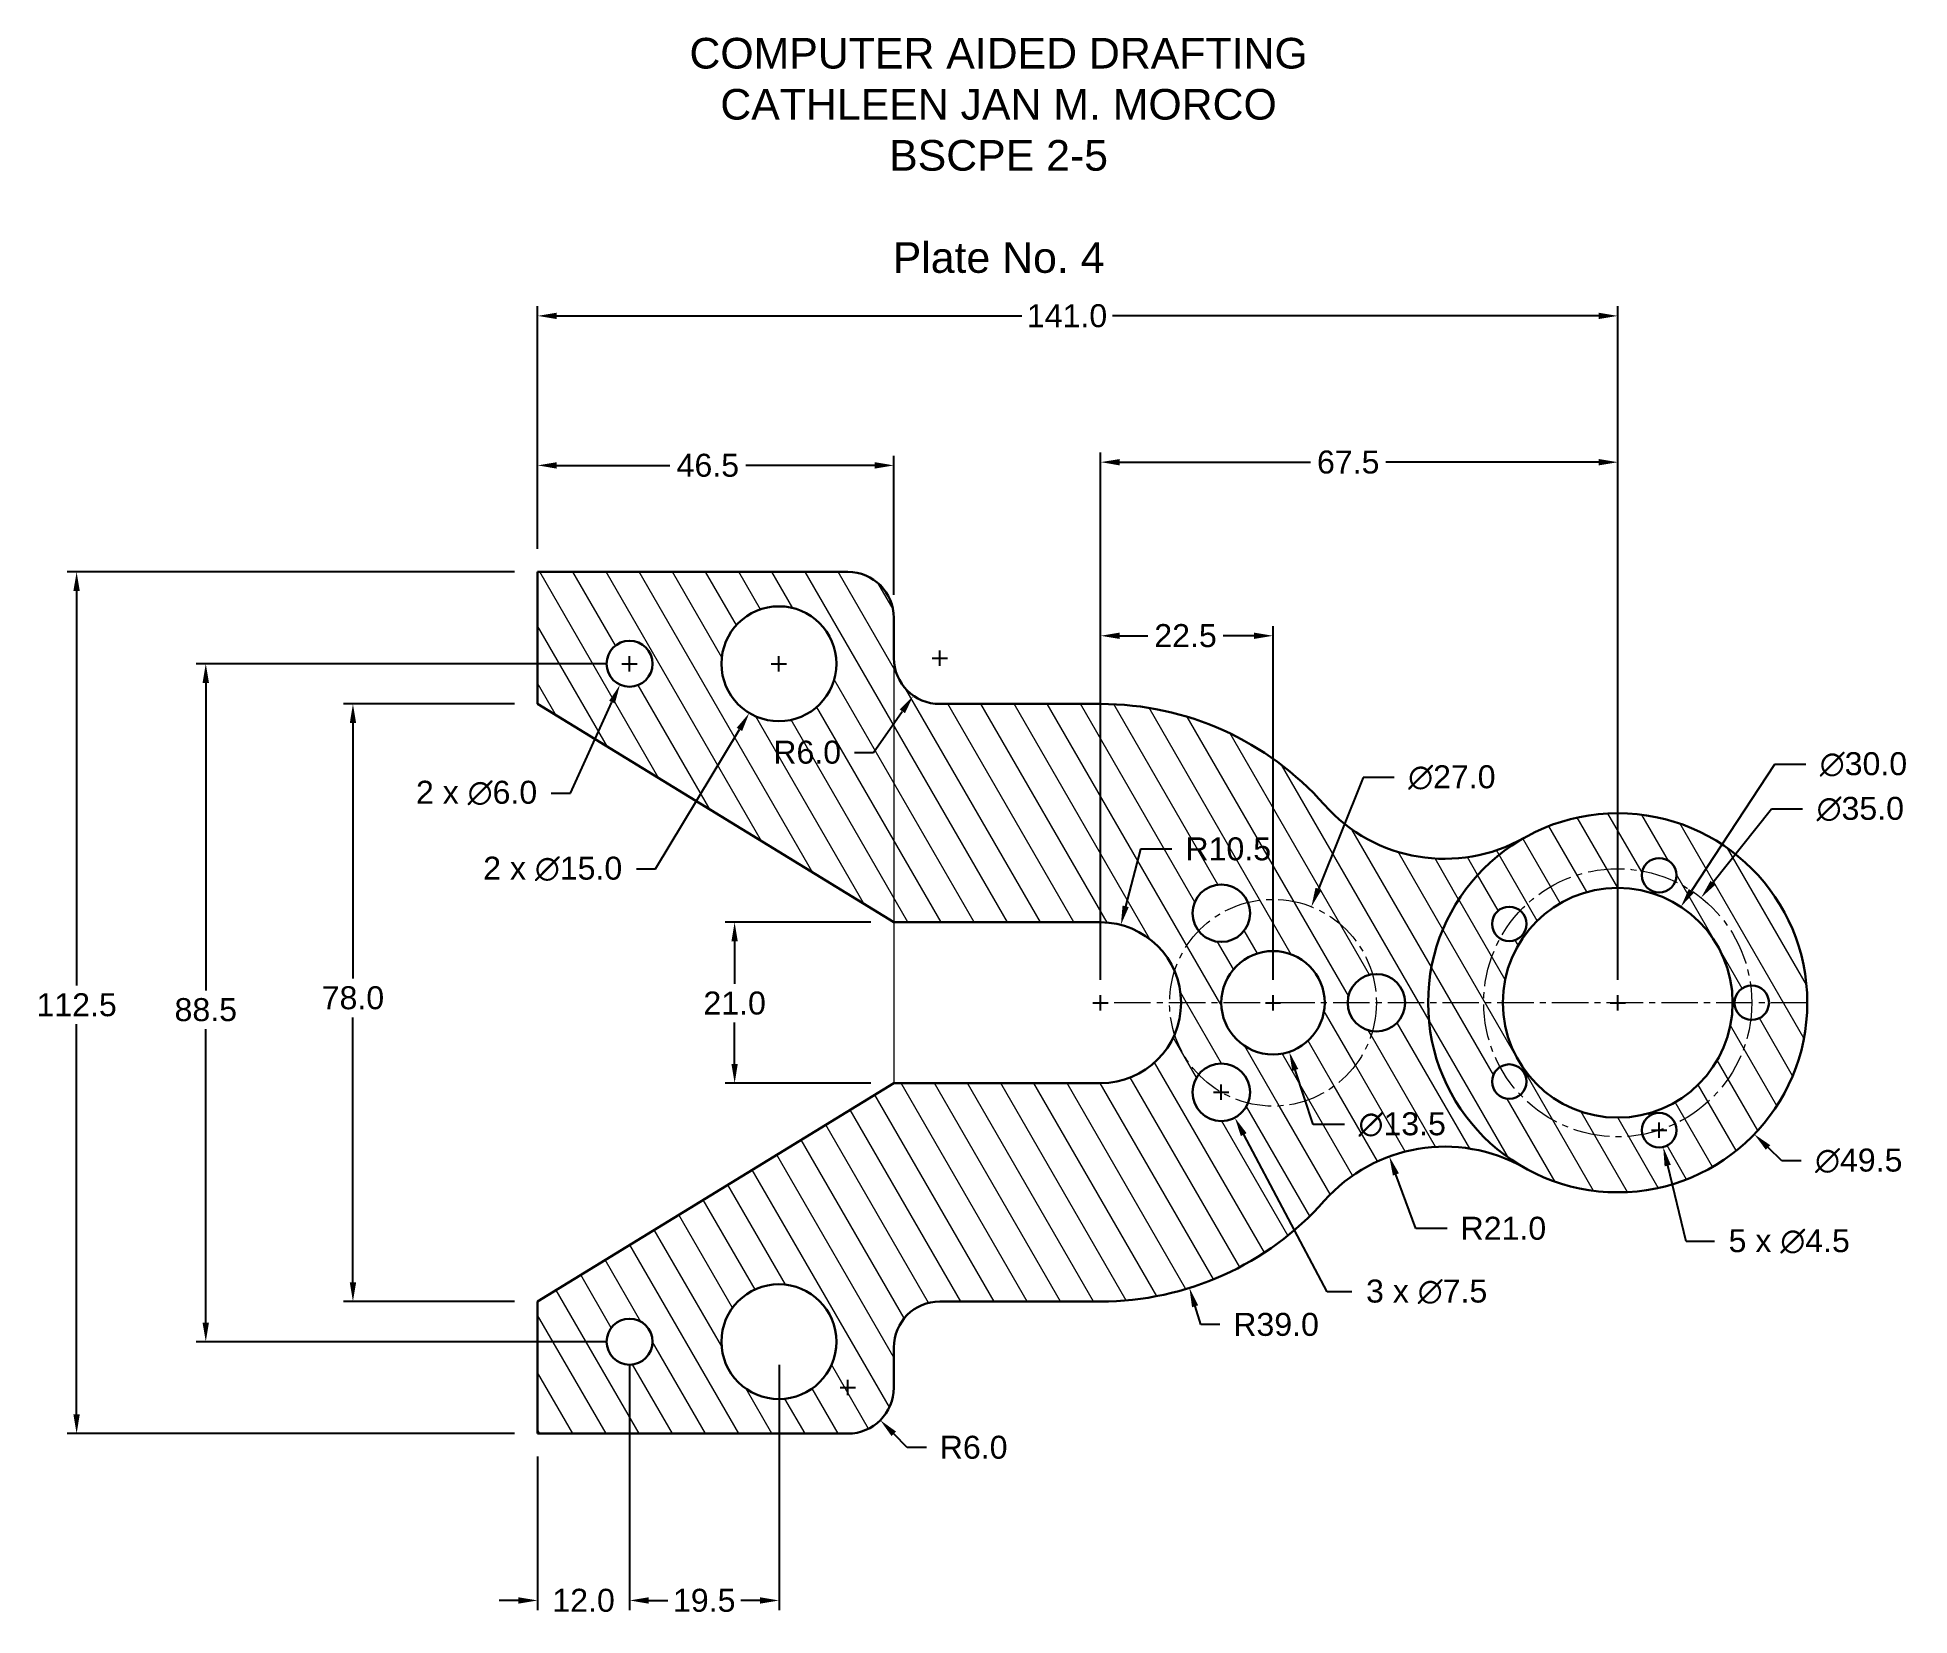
# Model space of a CAD drawing. Header units: inches. Extents: x -206 to 38, y -80 to 126.
import ezdxf

# ---------------------------------------------------------------- set-up
doc = ezdxf.new("R2010")
doc.units = ezdxf.units.IN
doc.header["$LTSCALE"] = 0.25
doc.header["$MEASUREMENT"] = 0
doc.linetypes.add('CENTER2', pattern=[28.575, 19.05, -3.175, 3.175, -3.175])
for name, color, linetype, lineweight in [('centerline', 4, 'CENTER2', 13), ('Construction', 5, 'Continuous', 9), ('dimension', 3, 'Continuous', 13), ('HATCH', 7, 'Continuous', 13), ('object', 7, 'Continuous', 30)]:
    doc.layers.add(name, color=color, linetype=linetype, lineweight=lineweight)
doc.styles.get("Standard").update_dxf_attribs({"font": 'arial.ttf'})
doc.dimstyles.new('Copy of ISO-25', dxfattribs={"dimtxt": 3, "dimasz": 2.5, "dimexe": 1.25, "dimexo": 3, "dimgap": 2, "dimtad": 0, "dimtih": 1, "dimtoh": 1, "dimdec": 1, "dimzin": 1, "dimdsep": 46, "dimtxsty": 'Standard', "dimcen": 1, "dimadec": 1, "dimazin": 0, "dimtfac": 1, "dimtdec": 1, "dimtofl": 0, "dimtmove": 0, "dimatfit": 3, "dimfxl": 1, "dimarcsym": 0})
doc.dimstyles.new('Copy(2) of ISO-25', dxfattribs={"dimtxt": 3, "dimasz": 2.5, "dimexe": 1.25, "dimexo": 3, "dimgap": 1, "dimtad": 0, "dimtih": 1, "dimtoh": 1, "dimdec": 1, "dimzin": 1, "dimdsep": 46, "dimtxsty": 'Standard', "dimcen": 0, "dimadec": 0, "dimazin": 0, "dimtfac": 1, "dimtdec": 1, "dimtix": 1, "dimtofl": 0, "dimtmove": 0, "dimatfit": 2, "dimfxl": 1, "dimarcsym": 0})

# ---------------------------------------------------------------- blocks, each defined once
blk = doc.blocks.new('*D7')
at = {"layer": 'Defpoints', "color": 0, "transparency": 16777216}
for p in [(-45, 47.91), (-67.5, 0), (-45, 0)]:
    blk.add_point(p, dxfattribs=at)
at = {"layer": 'dimension', "color": 0, "lineweight": -2, "transparency": 16777216}
for p, q in [((-67.5, 3), (-67.5, 49.16)), ((-45, 3), (-45, 49.16)), ((-65, 47.91), (-61.35, 47.91)), ((-47.5, 47.91), (-51.49, 47.91))]:
    blk.add_line(p, q, dxfattribs=at)
at = {"layer": 'dimension', "color": 0, "transparency": 16777216}
for points in [[(-65, 48.32), (-65, 47.49), (-67.5, 47.91)], [(-47.5, 48.32), (-47.5, 47.49), (-45, 47.91)]]:
    blk.add_solid(points, dxfattribs=at)
at = {"layer": 'dimension', "color": 0, "transparency": 16777216, "insert": (-56.42, 47.91), "char_height": 3, "attachment_point": 5}
blk.add_mtext('22.5', dxfattribs=at)
blk = doc.blocks.new('*U8')
at = {"layer": 'object'}
blk.add_circle((0, 0), 2.25, dxfattribs=at)
blk = doc.blocks.new('*U9')
at = {"layer": 'object', "color": 0, "linetype": 'ByBlock', "lineweight": -2, "transparency": 16777216}
for p, rotation in [((5.41, 16.64), 71.99999999999999), ((-14.16, 10.29), 144), ((-14.16, -10.29), 215.9999999999999), ((5.41, -16.64), 287.9999999999999)]:
    blk.add_blockref('*U8', p, dxfattribs=dict(at, rotation=rotation))
blk.add_blockref('*U8', (17.5, 0), dxfattribs=at)
blk = doc.blocks.new('*U11')
at = {"layer": 'object'}
blk.add_circle((0, 0), 3.75, dxfattribs=at)
blk = doc.blocks.new('*U12')
at = {"layer": 'object', "color": 0, "linetype": 'ByBlock', "lineweight": -2, "transparency": 16777216}
for p, rotation in [((-51.75, 11.69), 120), ((-51.75, -11.69), 239.9999999999999)]:
    blk.add_blockref('*U11', p, dxfattribs=dict(at, rotation=rotation))
blk.add_blockref('*U11', (-31.5, 0), dxfattribs=at)
blk = doc.blocks.new('*D15')
at = {"layer": 'Defpoints', "color": 0, "transparency": 16777216}
for p in [(8.25, 12.53), (-8.25, -12.53)]:
    blk.add_point(p, dxfattribs=at)
at = {"layer": 'dimension', "color": 0, "lineweight": -2, "transparency": 16777216}
for p, q in [((20.47, 31.11), (9.62, 14.62)), ((24.55, 31.11), (20.47, 31.11)), ((-1, 0), (1, 0)), ((0, -1), (0, 1))]:
    blk.add_line(p, q, dxfattribs=at)
at = {"layer": 'dimension', "color": 0, "transparency": 16777216}
blk.add_solid([(9.27, 14.85), (9.97, 14.39), (8.25, 12.53)], dxfattribs=at)
at = {"layer": 'dimension', "color": 0, "transparency": 16777216, "insert": (32.08, 31.11), "char_height": 3, "attachment_point": 5}
blk.add_mtext('∅30.0', dxfattribs=at)
blk = doc.blocks.new('*D16')
at = {"layer": 'Defpoints', "color": 0, "transparency": 16777216}
for p in [(10.88, 13.71), (-10.88, -13.71)]:
    blk.add_point(p, dxfattribs=at)
at = {"layer": 'dimension', "color": 0, "lineweight": -2, "transparency": 16777216}
for p, q in [((20.07, 25.28), (12.43, 15.66)), ((24.14, 25.28), (20.07, 25.28)), ((-1, 0), (1, 0)), ((0, -1), (0, 1))]:
    blk.add_line(p, q, dxfattribs=at)
at = {"layer": 'dimension', "color": 0, "transparency": 16777216}
blk.add_solid([(12.11, 15.92), (12.76, 15.41), (10.88, 13.71)], dxfattribs=at)
at = {"layer": 'dimension', "color": 0, "transparency": 16777216, "insert": (31.67, 25.28), "char_height": 3, "attachment_point": 5}
blk.add_mtext('∅35.0', dxfattribs=at)
blk = doc.blocks.new('*D17')
at = {"layer": 'Defpoints', "color": 0, "transparency": 16777216}
for p in [(-17.83, 17.17), (17.83, -17.17)]:
    blk.add_point(p, dxfattribs=at)
at = {"layer": 'dimension', "color": 0, "lineweight": -2, "transparency": 16777216}
for p, q in [((-1, 0), (1, 0)), ((0, -1), (0, 1)), ((21.43, -20.64), (19.63, -18.9)), ((23.93, -20.64), (21.43, -20.64))]:
    blk.add_line(p, q, dxfattribs=at)
at = {"layer": 'dimension', "color": 0, "transparency": 16777216}
blk.add_solid([(19.92, -18.6), (19.34, -19.2), (17.83, -17.17)], dxfattribs=at)
at = {"layer": 'dimension', "color": 0, "transparency": 16777216, "insert": (31.47, -20.64), "char_height": 3, "attachment_point": 5}
blk.add_mtext('∅49.5', dxfattribs=at)
blk = doc.blocks.new('*D18')
at = {"layer": 'Defpoints', "color": 0, "transparency": 16777216}
for p in [(4.88, -14.46), (5.94, -18.83)]:
    blk.add_point(p, dxfattribs=at)
at = {"layer": 'dimension', "color": 0, "lineweight": -2, "transparency": 16777216}
for p, q in [((4.41, -16.64), (6.41, -16.64)), ((5.41, -17.64), (5.41, -15.64)), ((8.93, -31.16), (6.53, -21.26)), ((12.64, -31.16), (8.93, -31.16))]:
    blk.add_line(p, q, dxfattribs=at)
at = {"layer": 'dimension', "color": 0, "transparency": 16777216}
blk.add_solid([(6.93, -21.16), (6.12, -21.36), (5.94, -18.83)], dxfattribs=at)
at = {"layer": 'dimension', "color": 0, "transparency": 16777216, "insert": (22.39, -31.16), "char_height": 3, "attachment_point": 5}
blk.add_mtext('5 x ∅4.5', dxfattribs=at)
blk = doc.blocks.new('*D19')
at = {"layer": 'Defpoints', "color": 0, "transparency": 16777216}
for p in [(0.02, 70.57), (-67.5, 0), (0.02, 0)]:
    blk.add_point(p, dxfattribs=at)
at = {"layer": 'dimension', "color": 0, "lineweight": -2, "transparency": 16777216}
for p, q in [((-67.5, 3), (-67.5, 71.82)), ((0.02, 3), (0.02, 71.82)), ((-65, 70.57), (-40.1, 70.57)), ((-2.48, 70.57), (-30.26, 70.57))]:
    blk.add_line(p, q, dxfattribs=at)
at = {"layer": 'dimension', "color": 0, "transparency": 16777216}
for points in [[(-65, 70.98), (-65, 70.15), (-67.5, 70.57)], [(-2.48, 70.98), (-2.48, 70.15), (0.02, 70.57)]]:
    blk.add_solid(points, dxfattribs=at)
at = {"layer": 'dimension', "color": 0, "transparency": 16777216, "insert": (-35.18, 70.57), "char_height": 3, "attachment_point": 5}
blk.add_mtext('67.5', dxfattribs=at)
blk = doc.blocks.new('*D20')
at = {"layer": 'Defpoints', "color": 0, "transparency": 16777216}
for p in [(-47.12, 6.41), (-42.88, -6.41)]:
    blk.add_point(p, dxfattribs=at)
at = {"layer": 'dimension', "color": 0, "lineweight": -2, "transparency": 16777216}
for p, q in [((-46, 0), (-44, 0)), ((-45, -1), (-45, 1)), ((-39.74, -15.9), (-42.1, -8.78)), ((-35.66, -15.9), (-39.74, -15.9))]:
    blk.add_line(p, q, dxfattribs=at)
at = {"layer": 'dimension', "color": 0, "transparency": 16777216}
blk.add_solid([(-41.7, -8.65), (-42.49, -8.91), (-42.88, -6.41)], dxfattribs=at)
at = {"layer": 'dimension', "color": 0, "transparency": 16777216, "insert": (-28.13, -15.9), "char_height": 3, "attachment_point": 5}
blk.add_mtext('∅13.5', dxfattribs=at)
blk = doc.blocks.new('*D21')
at = {"layer": 'Defpoints', "color": 0, "transparency": 16777216}
for p in [(-29.82, -20.07), (-22.59, -39.79)]:
    blk.add_point(p, dxfattribs=at)
at = {"layer": 'dimension', "color": 0, "lineweight": -2, "transparency": 16777216}
for p, q in [((-26.37, -29.46), (-28.96, -22.42)), ((-22.26, -29.46), (-26.37, -29.46))]:
    blk.add_line(p, q, dxfattribs=at)
at = {"layer": 'dimension', "color": 0, "transparency": 16777216}
blk.add_solid([(-28.56, -22.27), (-29.35, -22.56), (-29.82, -20.07)], dxfattribs=at)
at = {"layer": 'dimension', "color": 0, "transparency": 16777216, "insert": (-14.93, -29.46), "char_height": 3, "attachment_point": 5}
blk.add_mtext('R21.0', dxfattribs=at)
blk = doc.blocks.new('*D22')
at = {"layer": 'Defpoints', "color": 0, "transparency": 16777216}
for p in [(-39.99, 12.54), (-50.01, -12.54)]:
    blk.add_point(p, dxfattribs=at)
at = {"layer": 'dimension', "color": 0, "lineweight": -2, "transparency": 16777216}
for p, q in [((-33.25, 29.4), (-39.06, 14.86)), ((-29.17, 29.4), (-33.25, 29.4)), ((-46, 0), (-44, 0)), ((-45, -1), (-45, 1))]:
    blk.add_line(p, q, dxfattribs=at)
at = {"layer": 'dimension', "color": 0, "transparency": 16777216}
blk.add_solid([(-39.45, 15.01), (-38.68, 14.7), (-39.99, 12.54)], dxfattribs=at)
at = {"layer": 'dimension', "color": 0, "transparency": 16777216, "insert": (-21.65, 29.4), "char_height": 3, "attachment_point": 5}
blk.add_mtext('∅27.0', dxfattribs=at)
blk = doc.blocks.new('*D23')
at = {"layer": 'Defpoints', "color": 0, "transparency": 16777216}
for p in [(-64.86, 10.16), (-67.5, 0)]:
    blk.add_point(p, dxfattribs=at)
at = {"layer": 'dimension', "color": 0, "lineweight": -2, "transparency": 16777216}
for p, q in [((-62.3, 20.07), (-64.24, 12.58)), ((-58.19, 20.07), (-62.3, 20.07)), ((-67.5, -1), (-67.5, 1)), ((-68.5, 0), (-66.5, 0))]:
    blk.add_line(p, q, dxfattribs=at)
at = {"layer": 'dimension', "color": 0, "transparency": 16777216}
blk.add_solid([(-64.64, 12.69), (-63.83, 12.48), (-64.86, 10.16)], dxfattribs=at)
at = {"layer": 'dimension', "color": 0, "transparency": 16777216, "insert": (-50.84, 20.07), "char_height": 3, "attachment_point": 5}
blk.add_mtext('R10.5', dxfattribs=at)
blk = doc.blocks.new('*D24')
at = {"layer": 'Defpoints', "color": 0, "transparency": 16777216}
for p in [(-53.51, -8.38), (-49.99, -15)]:
    blk.add_point(p, dxfattribs=at)
at = {"layer": 'dimension', "color": 0, "lineweight": -2, "transparency": 16777216}
for p, q in [((-52.75, -11.69), (-50.75, -11.69)), ((-51.75, -12.69), (-51.75, -10.69)), ((-37.91, -37.74), (-48.82, -17.21)), ((-34.69, -37.74), (-37.91, -37.74))]:
    blk.add_line(p, q, dxfattribs=at)
at = {"layer": 'dimension', "color": 0, "transparency": 16777216}
blk.add_solid([(-48.45, -17.02), (-49.19, -17.41), (-49.99, -15)], dxfattribs=at)
at = {"layer": 'dimension', "color": 0, "transparency": 16777216, "insert": (-24.94, -37.74), "char_height": 3, "attachment_point": 5}
blk.add_mtext('3 x ∅7.5', dxfattribs=at)
blk = doc.blocks.new('*D25')
at = {"layer": 'Defpoints', "color": 0, "transparency": 16777216}
for p in [(-67.5, 0), (-55.91, -37.24)]:
    blk.add_point(p, dxfattribs=at)
at = {"layer": 'dimension', "color": 0, "lineweight": -2, "transparency": 16777216}
for p, q in [((-68.5, 0), (-66.5, 0)), ((-67.5, -1), (-67.5, 1)), ((-54.43, -42.01), (-55.17, -39.63)), ((-51.93, -42.01), (-54.43, -42.01))]:
    blk.add_line(p, q, dxfattribs=at)
at = {"layer": 'dimension', "color": 0, "transparency": 16777216}
blk.add_solid([(-54.77, -39.5), (-55.57, -39.75), (-55.91, -37.24)], dxfattribs=at)
at = {"layer": 'dimension', "color": 0, "transparency": 16777216, "insert": (-44.6, -42.01), "char_height": 3, "attachment_point": 5}
blk.add_mtext('R39.0', dxfattribs=at)
blk = doc.blocks.new('*D26')
at = {"layer": 'Defpoints', "color": 0, "transparency": 16777216}
for p in [(-100.5, -50.25), (-96.27, -54.5)]:
    blk.add_point(p, dxfattribs=at)
at = {"layer": 'dimension', "color": 0, "lineweight": -2, "transparency": 16777216}
for p, q in [((-101.5, -50.25), (-99.5, -50.25)), ((-100.5, -51.25), (-100.5, -49.25)), ((-92.74, -58.05), (-94.5, -56.27)), ((-90.24, -58.05), (-92.74, -58.05))]:
    blk.add_line(p, q, dxfattribs=at)
at = {"layer": 'dimension', "color": 0, "transparency": 16777216}
blk.add_solid([(-94.21, -55.98), (-94.8, -56.57), (-96.27, -54.5)], dxfattribs=at)
at = {"layer": 'dimension', "color": 0, "transparency": 16777216, "insert": (-84.08, -58.05), "char_height": 3, "attachment_point": 5}
blk.add_mtext('R6.0', dxfattribs=at)
blk = doc.blocks.new('*D27')
at = {"layer": 'Defpoints', "color": 0, "transparency": 16777216}
for p in [(-129, -44.25), (-109.47, -44.25), (-109.47, -78.03)]:
    blk.add_point(p, dxfattribs=at)
at = {"layer": 'dimension', "color": 0, "lineweight": -2, "transparency": 16777216}
for p, q in [((-129, -47.25), (-129, -79.28)), ((-109.47, -47.25), (-109.47, -79.28)), ((-126.5, -78.03), (-124.02, -78.03)), ((-111.97, -78.03), (-114.49, -78.03))]:
    blk.add_line(p, q, dxfattribs=at)
at = {"layer": 'dimension', "color": 0, "transparency": 16777216}
for points in [[(-126.5, -77.62), (-126.5, -78.45), (-129, -78.03)], [(-111.97, -77.62), (-111.97, -78.45), (-109.47, -78.03)]]:
    blk.add_solid(points, dxfattribs=at)
at = {"layer": 'dimension', "color": 0, "transparency": 16777216, "insert": (-119.25, -78.03), "char_height": 3, "attachment_point": 5}
blk.add_mtext('19.5', dxfattribs=at)
blk = doc.blocks.new('*D28')
at = {"layer": 'Defpoints', "color": 0, "transparency": 16777216}
for p in [(-141, -56.25), (-129, -56.25), (-129, -78.03)]:
    blk.add_point(p, dxfattribs=at)
at = {"layer": 'dimension', "color": 0, "lineweight": -2, "transparency": 16777216}
for p, q in [((-141, -59.25), (-141, -79.28)), ((-129, -59.25), (-129, -79.28)), ((-143.5, -78.03), (-146, -78.03)), ((-126.5, -78.03), (-124, -78.03))]:
    blk.add_line(p, q, dxfattribs=at)
at = {"layer": 'dimension', "color": 0, "transparency": 16777216}
for points in [[(-143.5, -77.62), (-143.5, -78.45), (-141, -78.03)], [(-126.5, -77.62), (-126.5, -78.45), (-129, -78.03)]]:
    blk.add_solid(points, dxfattribs=at)
at = {"layer": 'dimension', "color": 0, "transparency": 16777216, "insert": (-135, -78.03), "char_height": 3, "attachment_point": 5}
blk.add_mtext('12.0', dxfattribs=at)
blk = doc.blocks.new('*D29')
at = {"layer": 'Defpoints', "color": 0, "transparency": 16777216}
for p in [(-94.5, 10.5), (-115.28, -10.5), (-94.5, -10.5)]:
    blk.add_point(p, dxfattribs=at)
at = {"layer": 'dimension', "color": 0, "lineweight": -2, "transparency": 16777216}
for p, q in [((-97.5, 10.5), (-116.53, 10.5)), ((-115.28, 8), (-115.28, 2.47)), ((-115.28, -8), (-115.28, -2.59)), ((-97.5, -10.5), (-116.53, -10.5))]:
    blk.add_line(p, q, dxfattribs=at)
at = {"layer": 'dimension', "color": 0, "transparency": 16777216}
for points in [[(-115.7, 8), (-114.87, 8), (-115.28, 10.5)], [(-115.7, -8), (-114.87, -8), (-115.28, -10.5)]]:
    blk.add_solid(points, dxfattribs=at)
at = {"layer": 'dimension', "color": 0, "transparency": 16777216, "insert": (-115.28, -0.06), "char_height": 3, "attachment_point": 5}
blk.add_mtext('21.0', dxfattribs=at)
blk = doc.blocks.new('*D30')
at = {"layer": 'Defpoints', "color": 0, "transparency": 16777216}
for p in [(-141, 39), (-165.11, -39), (-141, -39)]:
    blk.add_point(p, dxfattribs=at)
at = {"layer": 'dimension', "color": 0, "lineweight": -2, "transparency": 16777216}
for p, q in [((-144, 39), (-166.36, 39)), ((-165.11, 36.5), (-165.11, 3.16)), ((-165.11, -36.5), (-165.11, -1.91)), ((-144, -39), (-166.36, -39))]:
    blk.add_line(p, q, dxfattribs=at)
at = {"layer": 'dimension', "color": 0, "transparency": 16777216}
for points in [[(-165.52, 36.5), (-164.69, 36.5), (-165.11, 39)], [(-165.52, -36.5), (-164.69, -36.5), (-165.11, -39)]]:
    blk.add_solid(points, dxfattribs=at)
at = {"layer": 'dimension', "color": 0, "transparency": 16777216, "insert": (-165.11, 0.63), "char_height": 3, "attachment_point": 5}
blk.add_mtext('78.0', dxfattribs=at)
blk = doc.blocks.new('*D31')
at = {"layer": 'Defpoints', "color": 0, "transparency": 16777216}
for p in [(-129, 44.25), (-184.32, -44.25), (-129, -44.25)]:
    blk.add_point(p, dxfattribs=at)
at = {"layer": 'dimension', "color": 0, "lineweight": -2, "transparency": 16777216}
for p, q in [((-132, 44.25), (-185.57, 44.25)), ((-184.32, 41.75), (-184.32, 1.61)), ((-184.32, -41.75), (-184.32, -3.45)), ((-132, -44.25), (-185.57, -44.25))]:
    blk.add_line(p, q, dxfattribs=at)
at = {"layer": 'dimension', "color": 0, "transparency": 16777216}
for points in [[(-184.74, 41.75), (-183.9, 41.75), (-184.32, 44.25)], [(-184.74, -41.75), (-183.9, -41.75), (-184.32, -44.25)]]:
    blk.add_solid(points, dxfattribs=at)
at = {"layer": 'dimension', "color": 0, "transparency": 16777216, "insert": (-184.32, -0.92), "char_height": 3, "attachment_point": 5}
blk.add_mtext('88.5', dxfattribs=at)
blk = doc.blocks.new('*D32')
at = {"layer": 'Defpoints', "color": 0, "transparency": 16777216}
for p in [(-141, 56.25), (-201.18, -56.25), (-141, -56.25)]:
    blk.add_point(p, dxfattribs=at)
at = {"layer": 'dimension', "color": 0, "lineweight": -2, "transparency": 16777216}
for p, q in [((-144, 56.25), (-202.43, 56.25)), ((-201.18, 53.75), (-201.18, 2.25)), ((-201.18, -53.75), (-201.18, -2.81)), ((-144, -56.25), (-202.43, -56.25))]:
    blk.add_line(p, q, dxfattribs=at)
at = {"layer": 'dimension', "color": 0, "transparency": 16777216}
for points in [[(-201.6, 53.75), (-200.77, 53.75), (-201.18, 56.25)], [(-201.6, -53.75), (-200.77, -53.75), (-201.18, -56.25)]]:
    blk.add_solid(points, dxfattribs=at)
at = {"layer": 'dimension', "color": 0, "transparency": 16777216, "insert": (-201.18, -0.28), "char_height": 3, "attachment_point": 5}
blk.add_mtext('112.5', dxfattribs=at)
blk = doc.blocks.new('*D33')
at = {"layer": 'Defpoints', "color": 0, "transparency": 16777216}
for p in [(0, 89.67), (-141, 56.25), (0, 0)]:
    blk.add_point(p, dxfattribs=at)
at = {"layer": 'dimension', "color": 0, "lineweight": -2, "transparency": 16777216}
for p, q in [((-141, 59.25), (-141, 90.92)), ((0, 3), (0, 90.92)), ((-138.5, 89.67), (-77.8, 89.67)), ((-2.5, 89.67), (-65.97, 89.67))]:
    blk.add_line(p, q, dxfattribs=at)
at = {"layer": 'dimension', "color": 0, "transparency": 16777216}
for points in [[(-138.5, 90.08), (-138.5, 89.25), (-141, 89.67)], [(-2.5, 90.08), (-2.5, 89.25), (0, 89.67)]]:
    blk.add_solid(points, dxfattribs=at)
at = {"layer": 'dimension', "color": 0, "transparency": 16777216, "insert": (-71.89, 89.67), "char_height": 3, "attachment_point": 5}
blk.add_mtext('141.0', dxfattribs=at)
blk = doc.blocks.new('*D34')
at = {"layer": 'Defpoints', "color": 0, "transparency": 16777216}
for p in [(-94.5, 70.15), (-141, 56.25), (-94.5, 50.25)]:
    blk.add_point(p, dxfattribs=at)
at = {"layer": 'dimension', "color": 0, "lineweight": -2, "transparency": 16777216}
for p, q in [((-141, 59.25), (-141, 71.4)), ((-94.5, 53.25), (-94.5, 71.4)), ((-138.5, 70.15), (-123.75, 70.15)), ((-97, 70.15), (-113.81, 70.15))]:
    blk.add_line(p, q, dxfattribs=at)
at = {"layer": 'dimension', "color": 0, "transparency": 16777216}
for points in [[(-138.5, 70.57), (-138.5, 69.73), (-141, 70.15)], [(-97, 70.57), (-97, 69.73), (-94.5, 70.15)]]:
    blk.add_solid(points, dxfattribs=at)
at = {"layer": 'dimension', "color": 0, "transparency": 16777216, "insert": (-118.78, 70.15), "char_height": 3, "attachment_point": 5}
blk.add_mtext('46.5', dxfattribs=at)
blk = doc.blocks.new('*D35')
at = {"layer": 'Defpoints', "color": 0, "transparency": 16777216}
for p in [(-105.63, 50.68), (-113.37, 37.82)]:
    blk.add_point(p, dxfattribs=at)
at = {"layer": 'dimension', "color": 0, "lineweight": -2, "transparency": 16777216}
for p, q in [((-110.5, 44.25), (-108.5, 44.25)), ((-109.5, 43.25), (-109.5, 45.25)), ((-125.6, 17.47), (-114.65, 35.68)), ((-128.1, 17.47), (-125.6, 17.47))]:
    blk.add_line(p, q, dxfattribs=at)
at = {"layer": 'dimension', "color": 0, "transparency": 16777216}
blk.add_solid([(-115.01, 35.89), (-114.3, 35.47), (-113.37, 37.82)], dxfattribs=at)
at = {"layer": 'dimension', "color": 0, "transparency": 16777216, "insert": (-139.03, 17.47), "char_height": 3, "attachment_point": 5}
blk.add_mtext('2 x ∅15.0', dxfattribs=at)
blk = doc.blocks.new('*D36')
at = {"layer": 'Defpoints', "color": 0, "transparency": 16777216}
for p in [(-127.75, 46.98), (-130.25, 41.52)]:
    blk.add_point(p, dxfattribs=at)
at = {"layer": 'dimension', "color": 0, "lineweight": -2, "transparency": 16777216}
for p, q in [((-130, 44.25), (-128, 44.25)), ((-129, 43.25), (-129, 45.25)), ((-136.71, 27.38), (-131.29, 39.25)), ((-139.21, 27.38), (-136.71, 27.38))]:
    blk.add_line(p, q, dxfattribs=at)
at = {"layer": 'dimension', "color": 0, "transparency": 16777216}
blk.add_solid([(-131.66, 39.42), (-130.91, 39.07), (-130.25, 41.52)], dxfattribs=at)
at = {"layer": 'dimension', "color": 0, "transparency": 16777216, "insert": (-148.97, 27.38), "char_height": 3, "attachment_point": 5}
blk.add_mtext('2 x ∅6.0', dxfattribs=at)
blk = doc.blocks.new('*D37')
at = {"layer": 'Defpoints', "color": 0, "transparency": 16777216}
for p in [(-88.5, 45), (-91.95, 40.09)]:
    blk.add_point(p, dxfattribs=at)
at = {"layer": 'dimension', "color": 0, "lineweight": -2, "transparency": 16777216}
for p, q in [((-89.5, 45), (-87.5, 45)), ((-88.5, 44), (-88.5, 46)), ((-97.14, 32.69), (-93.39, 38.04)), ((-99.64, 32.69), (-97.14, 32.69))]:
    blk.add_line(p, q, dxfattribs=at)
at = {"layer": 'dimension', "color": 0, "transparency": 16777216}
blk.add_solid([(-93.73, 38.28), (-93.04, 37.8), (-91.95, 40.09)], dxfattribs=at)
at = {"layer": 'dimension', "color": 0, "transparency": 16777216, "insert": (-105.81, 32.69), "char_height": 3, "attachment_point": 5}
blk.add_mtext('R6.0', dxfattribs=at)

msp = doc.modelspace()

# ---------------------------------------------------------------- hatches: boundary and pattern name
at = {"layer": 'HATCH'}
h = msp.add_hatch(dxfattribs=at)
h.set_pattern_fill('ANSI31', scale=30, angle=75)
h.paths.add_polyline_path([(-38.31, 25.86, 0.214674), (-67.5, 39), (-88.5, 39, -0.414214), (-94.5, 45), (-94.5, 10.5), (-67.5, 10.5, -0.299954), (-57.85, 4.14, -0.114735), (-54.71, 9.38, -0.167269), (-55.5, 11.69, -0.824216), (-48.27, 13.1, -0.40436), (-32.02, 3.71, -0.45564), (-27.75, 0), (-24.75, 0, -0.26989), (-12.22, 21.52, -0.354361)])
h.paths.add_polyline_path([(-94.5, 45), (-94.5, 50.25, 0.414214), (-100.5, 56.25), (-141, 56.25), (-141, 39), (-94.5, 10.5)])
h.paths.add_polyline_path([(-117, 44.25, -1), (-102, 44.25, -1)], flags=16)
h.paths.add_polyline_path([(-132, 44.25, -1), (-126, 44.25, -1)], flags=16)
h.paths.add_polyline_path([(-12.22, -21.52, -0.26989), (-24.75, 0), (-27.75, 0, -0.45564), (-32.02, -3.71, -0.40436), (-48.27, -13.1, -0.824216), (-55.5, -11.69, -0.167269), (-54.71, -9.38, -0.114735), (-57.85, -4.14, -0.299954), (-67.5, -10.5), (-94.5, -10.5), (-141, -39), (-141, -56.25), (-100.5, -56.25, 0.414214), (-94.5, -50.25), (-94.5, -45, -0.414214), (-88.5, -39), (-67.5, -39, 0.214674), (-38.31, -25.86, -0.354361)])
h.paths.add_polyline_path([(-102, -44.25, -1), (-117, -44.25, -1)], flags=16)
h.paths.add_polyline_path([(-126, -44.25, -1), (-132, -44.25, -1)], flags=16)
h.paths.add_polyline_path([(-16.41, 10.29, -0.635145), (-12.72, 12.02, -0.25516), (3.23, 17.2, -0.882284), (7.66, 16.64, -0.094906), (7.5, 15.81, -0.25516), (17.36, 2.25, -0.433183), (19.75, 0), (24.75, 0, 1), (-24.75, 0), (-17.5, 0, -0.125568), (-15.36, 8.38, -0.257156)])
h.paths.add_polyline_path([(-17.5, 0), (-24.75, 0, 0.26989), (-12.22, -21.52, 0.574939), (24.75, 0), (19.75, 0, -0.433183), (17.36, -2.25, -0.25516), (7.5, -15.81, -0.094906), (7.66, -16.64, -0.882284), (3.23, -17.2, -0.25516), (-12.72, -12.02, -0.635145), (-16.41, -10.29, -0.257156), (-15.36, -8.38, -0.125568)])
h.paths.add_polyline_path([(15, 0), (15.25, 0, -0.395495), (17.36, 2.25, 0.25516), (7.5, 15.81, -0.826641), (3.16, 16.64, -0.062539), (3.23, 17.2, 0.25516), (-12.72, 12.02, -0.223133), (-11.91, 10.29, -0.590893), (-15.36, 8.38, 0.125568), (-17.5, 0), (-15, 0, -1)], flags=17)
h.paths.add_polyline_path([(-15, 0), (-17.5, 0, 0.125568), (-15.36, -8.38, -0.590893), (-11.91, -10.29, -0.223133), (-12.72, -12.02, 0.25516), (3.23, -17.2, -0.062539), (3.16, -16.64, -0.826641), (7.5, -15.81, 0.25516), (17.36, -2.25, -0.395495), (15.25, 0), (15, 0, -1)], flags=17)
h.paths.add_polyline_path([(-38.25, 0), (-35.25, 0, -0.373966), (-32.02, 3.71, 0.40436), (-48.27, 13.1, -0.096361), (-48, 11.69, -0.713401), (-54.71, 9.38, 0.114735), (-57.85, 4.14, -0.101633), (-57, 0), (-51.75, 0, -1)], flags=17)
h.paths.add_polyline_path([(-51.75, 0), (-57, 0, -0.101633), (-57.85, -4.14, 0.114735), (-54.71, -9.38, -0.713401), (-48, -11.69, -0.096361), (-48.27, -13.1, 0.40436), (-32.02, -3.71, -0.373966), (-35.25, 0), (-38.25, 0, -1)], flags=0)
h = msp.add_hatch(dxfattribs=at)
h.set_pattern_fill('ANSI31', scale=30, angle=75)
h.set_pattern_definition([(120, (0, 0), (-82.49, -47.625), [])])
h.paths.add_polyline_path([(-88.5, 39, -0.414214), (-94.5, 45), (-94.5, 10.5), (-67.5, 10.5, -0.299954), (-57.85, 4.14, -0.114735), (-54.71, 9.38, -0.167269), (-55.5, 11.69, -0.824216), (-48.27, 13.1, -0.40436), (-32.02, 3.71, -0.45564), (-27.75, 0), (-24.75, 0, -0.26989), (-12.22, 21.52, -0.354361), (-38.31, 25.86, 0.214674), (-67.5, 39)])
h.paths.add_polyline_path([(-57.27, 16.95), (-44.58, 16.95), (-44.58, 23.13), (-57.27, 23.13)], flags=24)
h = msp.add_hatch(dxfattribs=at)
h.set_pattern_fill('ANSI31', scale=30, angle=75)
h.paths.add_polyline_path([(-32.02, -3.71, -0.373966), (-35.25, 0), (-38.25, 0, -1), (-51.75, 0), (-57, 0, -0.101633), (-57.85, -4.14, 0.114735), (-54.71, -9.38, -0.713401), (-48, -11.69, -0.096361), (-48.27, -13.1, 0.40436)])

# ---------------------------------------------------------------- linework, layer by layer
at = {"layer": 'centerline'}
msp.add_line((24.75, 0), (-67.5, 0), dxfattribs=at)
for centre, radius in [((0, 0), 17.5), ((-45, 0), 13.5)]:
    msp.add_circle(centre, radius, dxfattribs=at)
at = {"layer": 'Construction'}
msp.add_line((-94.5, 45), (-94.5, -10.5), dxfattribs=at)
at = {"layer": 'object'}
for p, q in [((-141, 56.25), (-100.5, 56.25)), ((-141, 56.25), (-141, 39)), ((-94.5, 50.25), (-94.5, 45)), ((-141, 39), (-94.5, 10.5)), ((-67.5, 39), (-88.5, 39)), ((-67.5, 10.5), (-94.5, 10.5)), ((-141, -39), (-94.5, -10.5)), ((-67.5, -10.5), (-94.5, -10.5)), ((-141, -56.25), (-141, -39)), ((-67.5, -39), (-88.5, -39)), ((-94.5, -50.25), (-94.5, -45)), ((-141, -56.25), (-100.5, -56.25))]:
    msp.add_line(p, q, dxfattribs=at)
for centre, radius in [((-109.5, 44.25), 7.5), ((-129, 44.25), 3), ((0, 0), 24.75), ((0, 0), 15), ((-45, 0), 6.75), ((-109.5, -44.25), 7.5), ((-129, -44.25), 3)]:
    msp.add_circle(centre, radius, dxfattribs=at)
for centre, radius, start, end in [((-100.5, 50.25), 6, 0, 90), ((-88.5, 45), 6, 180, 270), ((-67.5, 0), 39, 41.5358, 90), ((-22.59, 39.79), 21, 221.5358, 299.5851), ((-67.5, 0), 10.5, 270, 90), ((-22.59, -39.79), 21, 60.4149, 138.4642), ((-67.5, 0), 39, 270, 318.4642), ((-88.5, -45), 6, 90, 180), ((-100.5, -50.25), 6, 270, 0)]:
    msp.add_arc(centre, radius, start, end, dxfattribs=at)

# ---------------------------------------------------------------- block references
for name in ['*U9', '*U12']:
    msp.add_blockref(name, (0, 0), dxfattribs=at)

# ---------------------------------------------------------------- texts
at = {"layer": 'HATCH', "insert": (-153.34, 125.96), "char_height": 4, "attachment_point": 1}
msp.add_mtext_dynamic_manual_height_columns('\\pxqc;COMPUTER AIDED DRAFTING\\PCATHLEEN JAN M. MORCO\\PBSCPE 2-5\\P\\PPlate No. 4', width=145.0297, gutter_width=12.5, heights=[0], dxfattribs=at)

# ---------------------------------------------------------------- dimensions: what is measured, and where the dimension line sits
at = {"layer": 'dimension'}
for base, p1, p2, picture, middle in [((0, 89.67), (-141, 56.25), (0, 0), '*D33', (-71.89, 89.67)), ((-94.5, 70.15), (-141, 56.25), (-94.5, 50.25), '*D34', (-118.78, 70.15)), ((0.02, 70.57), (-67.5, 0), (0.02, 0), '*D19', (-35.18, 70.57)), ((-45, 47.91), (-67.5, 0), (-45, 0), '*D7', (-56.42, 47.91)), ((-109.47, -78.03), (-129, -44.25), (-109.47, -44.25), '*D27', (-119.25, -78.03)), ((-129, -78.03), (-141, -56.25), (-129, -56.25), '*D28', (-135, -78.03))]:
    dim = msp.add_linear_dim(base=base, p1=p1, p2=p2, dimstyle='Copy(2) of ISO-25', dxfattribs=at)
    dim.commit()
    dim.dimension.update_dxf_attribs({"geometry": picture, "text_midpoint": middle, "dimtype": 160})
for base, p1, p2, picture, middle in [((-201.18, -56.25), (-141, 56.25), (-141, -56.25), '*D32', (-201.18, -0.28)), ((-184.32, -44.25), (-129, 44.25), (-129, -44.25), '*D31', (-184.32, -0.92)), ((-165.11, -39), (-141, 39), (-141, -39), '*D30', (-165.11, 0.63)), ((-115.28, -10.5), (-94.5, 10.5), (-94.5, -10.5), '*D29', (-115.28, -0.06))]:
    dim = msp.add_linear_dim(base=base, p1=p1, p2=p2, angle=90, dimstyle='Copy(2) of ISO-25', dxfattribs=at)
    dim.commit()
    dim.dimension.update_dxf_attribs({"geometry": picture, "text_midpoint": middle, "dimtype": 160})
for p1, p2, text, picture, middle in [((-105.63, 50.68), (-113.37, 37.82), '2 x <>', '*D35', (-139.03, 17.47)), ((-127.75, 46.98), (-130.25, 41.52), '2 x <>', '*D36', (-148.97, 27.38)), ((-53.51, -8.38), (-49.99, -15), '3 x <>', '*D24', (-24.94, -37.74)), ((4.88, -14.46), (5.94, -18.83), '5 x <>', '*D18', (22.39, -31.16))]:
    dim = msp.add_diameter_dim_2p(p1=p1, p2=p2, text=text, dimstyle='Copy of ISO-25', dxfattribs=at)
    dim.commit()
    dim.dimension.update_dxf_attribs({"geometry": picture, "text_midpoint": middle, "dimtype": 163})
for center, mpoint, picture, middle in [((-88.5, 45), (-91.95, 40.09), '*D37', (-105.81, 32.69)), ((-67.5, 0), (-64.86, 10.16), '*D23', (-50.84, 20.07)), ((-22.59, -39.79), (-29.82, -20.07), '*D21', (-14.93, -29.46))]:
    dim = msp.add_radius_dim(center=center, mpoint=mpoint, dimstyle='Copy of ISO-25', dxfattribs=at)
    dim.commit()
    dim.dimension.update_dxf_attribs({"geometry": picture, "text_midpoint": middle, "dimtype": 164})
for p1, p2, picture, middle in [((-8.25, -12.53), (8.25, 12.53), '*D15', (32.08, 31.11)), ((-50.01, -12.54), (-39.99, 12.54), '*D22', (-21.65, 29.4)), ((-10.88, -13.71), (10.88, 13.71), '*D16', (31.67, 25.28)), ((-47.12, 6.41), (-42.88, -6.41), '*D20', (-28.13, -15.9))]:
    dim = msp.add_diameter_dim_2p(p1=p1, p2=p2, dimstyle='Copy of ISO-25', dxfattribs=at)
    dim.commit()
    dim.dimension.update_dxf_attribs({"geometry": picture, "text_midpoint": middle, "dimtype": 163})
dim = msp.add_diameter_dim_2p(p1=(-17.83, 17.17), p2=(17.83, -17.17), dimstyle='Copy of ISO-25', dxfattribs=at)
dim.commit()
dim.dimension.update_dxf_attribs({"geometry": '*D17', "text_midpoint": (31.47, -20.64)})
for center, mpoint, picture, middle in [((-67.5, 0), (-55.91, -37.24), '*D25', (-44.6, -42.01)), ((-100.5, -50.25), (-96.27, -54.5), '*D26', (-84.08, -58.05))]:
    dim = msp.add_radius_dim(center=center, mpoint=mpoint, dimstyle='Copy of ISO-25', dxfattribs=at)
    dim.commit()
    dim.dimension.update_dxf_attribs({"geometry": picture, "text_midpoint": middle})

doc.saveas('drawing.dxf')
